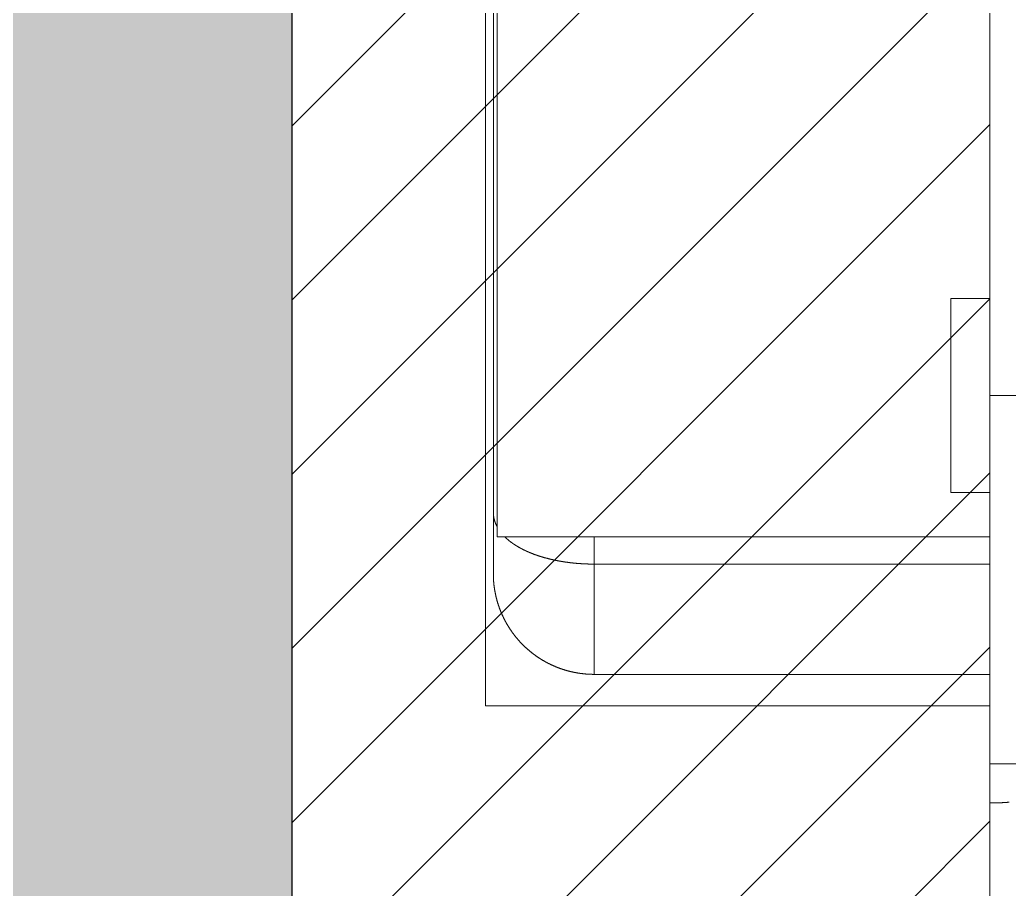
# Model space of a CAD drawing. Header units: millimetres. Extents: x -853320 to 19484, y -510814 to 9708.
# Drawn here: x 12081.86 to 12107.37, y 7799.09 to 7821.5 of the extents above; entities that cross this region are included whole.
import ezdxf

# ---------------------------------------------------------------- set-up
doc = ezdxf.new("R2010")
doc.units = ezdxf.units.MM
doc.linetypes.add('BEARBEITUNGEN', pattern=[0])
doc.linetypes.add('NASCOSTA', pattern=[9.525, 6.35, -3.175])
for name, color, linetype, lineweight in [('F_ARREDI', 7, 'Continuous', 5), ('F_FERRAMENTA', 253, 'Continuous', 5), ('F_Guide', 1, 'Continuous', 9), ('F_MULTI laminato OPACO', 1, 'Continuous', 5), ('F_Proiezioni', 253, 'NASCOSTA', 9)]:
    doc.layers.add(name, color=color, linetype=linetype, lineweight=lineweight)
doc.layers.add('IA_ARREDI', color=73, linetype='Continuous')

# ---------------------------------------------------------------- blocks, each defined once
blk = doc.blocks.new('CERNIERA_batttuta_pianta')
at = {"layer": 'F_FERRAMENTA'}
for p, q in [((813224.311, 528412.963), (813224.311, 528415.163)), ((813225.296, 528413.459), (813225.295, 528413.467)), ((813225.297, 528413.451), (813225.296, 528413.459)), ((813225.298, 528413.442), (813225.297, 528413.451)), ((813225.299, 528413.434), (813225.298, 528413.442)), ((813225.299, 528413.426), (813225.299, 528413.434)), ((813225.3, 528413.418), (813225.299, 528413.426)), ((813225.301, 528413.41), (813225.3, 528413.418)), ((813225.301, 528413.402), (813225.301, 528413.41)), ((813225.302, 528413.394), (813225.301, 528413.402)), ((813225.303, 528413.386), (813225.302, 528413.394)), ((813225.303, 528413.378), (813225.303, 528413.386)), ((813225.304, 528413.37), (813225.303, 528413.378)), ((813225.304, 528413.362), (813225.304, 528413.37)), ((813225.305, 528413.354), (813225.304, 528413.362)), ((813225.305, 528413.346), (813225.305, 528413.354)), ((813225.306, 528413.338), (813225.305, 528413.346)), ((813225.306, 528413.33), (813225.306, 528413.338)), ((813225.307, 528413.322), (813225.306, 528413.33)), ((813225.307, 528413.314), (813225.307, 528413.322)), ((813225.308, 528413.306), (813225.307, 528413.314)), ((813225.308, 528413.298), (813225.308, 528413.306)), ((813225.308, 528413.29), (813225.308, 528413.298)), ((813225.309, 528413.282), (813225.308, 528413.29)), ((813225.309, 528413.274), (813225.309, 528413.282)), ((813225.309, 528413.266), (813225.309, 528413.274)), ((813225.309, 528413.258), (813225.309, 528413.266)), ((813225.31, 528413.25), (813225.309, 528413.258)), ((813225.31, 528413.242), (813225.31, 528413.25)), ((813225.31, 528413.234), (813225.31, 528413.242)), ((813225.31, 528413.226), (813225.31, 528413.234)), ((813225.31, 528413.218), (813225.31, 528413.226)), ((813225.311, 528413.21), (813225.31, 528413.218)), ((813225.311, 528413.202), (813225.311, 528413.21)), ((813225.311, 528413.194), (813225.311, 528413.202)), ((813225.311, 528413.186), (813225.311, 528413.194)), ((813225.311, 528413.179), (813225.311, 528413.186)), ((813188.411, 528412.963), (813225.311, 528412.963)), ((813210.923, 528412.963), (813210.923, 528412.963)), ((813217.698, 528412.963), (813217.698, 528412.963)), ((813218.459, 528400.263), (813218.459, 528412.963)), ((813219.159, 528402.763), (813219.159, 528412.963)), ((813222.001, 528402.763), (813222.001, 528412.963)), ((813225.311, 528413.171), (813225.311, 528413.179)), ((813225.311, 528413.163), (813225.311, 528413.171)), ((813225.311, 528412.963), (813225.311, 528413.163)), ((813218.459, 528402.763), (813219.159, 528402.763)), ((813219.158, 528402.712), (813219.159, 528402.72)), ((813219.159, 528402.763), (813222.001, 528402.763)), ((813219.159, 528402.754), (813219.159, 528402.763)), ((813219.159, 528402.746), (813219.159, 528402.754)), ((813219.159, 528402.737), (813219.159, 528402.746)), ((813219.159, 528402.729), (813219.159, 528402.737)), ((813219.159, 528402.72), (813219.159, 528402.729)), ((813222.001, 528402.755), (813222.001, 528402.763)), ((813222.001, 528402.747), (813222.001, 528402.755)), ((813222.001, 528402.739), (813222.001, 528402.747)), ((813222.001, 528402.731), (813222.001, 528402.739)), ((813222.001, 528402.723), (813222.001, 528402.731)), ((813222.001, 528402.715), (813222.001, 528402.723)), ((813219.15, 528402.468), (813219.151, 528402.476)), ((813219.15, 528402.46), (813219.15, 528402.468)), ((813219.151, 528402.485), (813219.152, 528402.493)), ((813219.151, 528402.476), (813219.151, 528402.485)), ((813219.152, 528402.501), (813219.153, 528402.51)), ((813219.152, 528402.493), (813219.152, 528402.501)), ((813219.153, 528402.526), (813219.154, 528402.535)), ((813219.153, 528402.518), (813219.153, 528402.526)), ((813219.153, 528402.51), (813219.153, 528402.518)), ((813219.154, 528402.552), (813219.155, 528402.56)), ((813219.154, 528402.543), (813219.154, 528402.552)), ((813219.154, 528402.535), (813219.154, 528402.543)), ((813219.155, 528402.577), (813219.156, 528402.585)), ((813219.155, 528402.568), (813219.155, 528402.577)), ((813219.155, 528402.56), (813219.155, 528402.568)), ((813219.156, 528402.602), (813219.157, 528402.61)), ((813219.156, 528402.594), (813219.156, 528402.602)), ((813219.156, 528402.585), (813219.156, 528402.594)), ((813219.157, 528402.644), (813219.158, 528402.653)), ((813219.157, 528402.636), (813219.157, 528402.644)), ((813219.157, 528402.627), (813219.157, 528402.636)), ((813219.157, 528402.619), (813219.157, 528402.627)), ((813219.157, 528402.61), (813219.157, 528402.619)), ((813219.158, 528402.703), (813219.158, 528402.712)), ((813219.158, 528402.695), (813219.158, 528402.703)), ((813219.158, 528402.686), (813219.158, 528402.695)), ((813219.158, 528402.678), (813219.158, 528402.686)), ((813219.158, 528402.669), (813219.158, 528402.678)), ((813219.158, 528402.661), (813219.158, 528402.669)), ((813219.158, 528402.653), (813219.158, 528402.661)), ((813221.983, 528402.46), (813221.984, 528402.468)), ((813221.984, 528402.468), (813221.985, 528402.476)), ((813221.985, 528402.476), (813221.986, 528402.484)), ((813221.986, 528402.484), (813221.987, 528402.492)), ((813221.987, 528402.492), (813221.988, 528402.5)), ((813221.988, 528402.508), (813221.989, 528402.515)), ((813221.988, 528402.5), (813221.988, 528402.508)), ((813221.989, 528402.515), (813221.99, 528402.523)), ((813221.99, 528402.523), (813221.991, 528402.531)), ((813221.991, 528402.539), (813221.992, 528402.547)), ((813221.991, 528402.531), (813221.991, 528402.539)), ((813221.992, 528402.547), (813221.993, 528402.555)), ((813221.993, 528402.563), (813221.994, 528402.571)), ((813221.993, 528402.555), (813221.993, 528402.563)), ((813221.994, 528402.579), (813221.995, 528402.587)), ((813221.994, 528402.571), (813221.994, 528402.579)), ((813221.995, 528402.587), (813221.996, 528402.595)), ((813221.996, 528402.603), (813221.997, 528402.611)), ((813221.996, 528402.595), (813221.996, 528402.603)), ((813221.997, 528402.627), (813221.998, 528402.635)), ((813221.997, 528402.619), (813221.997, 528402.627)), ((813221.997, 528402.611), (813221.997, 528402.619)), ((813221.998, 528402.643), (813221.999, 528402.651)), ((813221.998, 528402.635), (813221.998, 528402.643)), ((813221.999, 528402.675), (813222, 528402.683)), ((813221.999, 528402.667), (813221.999, 528402.675)), ((813221.999, 528402.659), (813221.999, 528402.667)), ((813221.999, 528402.651), (813221.999, 528402.659)), ((813222, 528402.707), (813222.001, 528402.715)), ((813222, 528402.699), (813222, 528402.707)), ((813222, 528402.691), (813222, 528402.699)), ((813222, 528402.683), (813222, 528402.691)), ((813219.129, 528402.203), (813219.13, 528402.211)), ((813219.13, 528402.211), (813219.131, 528402.22)), ((813219.131, 528402.228), (813219.132, 528402.236)), ((813219.131, 528402.22), (813219.131, 528402.228)), ((813219.132, 528402.236), (813219.133, 528402.244)), ((813219.133, 528402.244), (813219.134, 528402.252)), ((813219.134, 528402.252), (813219.135, 528402.261)), ((813219.135, 528402.269), (813219.136, 528402.277)), ((813219.135, 528402.261), (813219.135, 528402.269)), ((813219.136, 528402.277), (813219.137, 528402.285)), ((813219.137, 528402.285), (813219.138, 528402.294)), ((813219.138, 528402.302), (813219.139, 528402.31)), ((813219.138, 528402.294), (813219.138, 528402.302)), ((813219.139, 528402.31), (813219.14, 528402.318)), ((813219.14, 528402.318), (813219.141, 528402.327)), ((813219.141, 528402.335), (813219.142, 528402.343)), ((813219.141, 528402.327), (813219.141, 528402.335)), ((813219.142, 528402.343), (813219.143, 528402.351)), ((813219.143, 528402.36), (813219.144, 528402.368)), ((813219.143, 528402.351), (813219.143, 528402.36)), ((813219.144, 528402.368), (813219.145, 528402.376)), ((813219.145, 528402.385), (813219.146, 528402.393)), ((813219.145, 528402.376), (813219.145, 528402.385)), ((813219.146, 528402.401), (813219.147, 528402.409)), ((813219.146, 528402.393), (813219.146, 528402.401)), ((813219.147, 528402.418), (813219.148, 528402.426)), ((813219.147, 528402.409), (813219.147, 528402.418)), ((813219.148, 528402.434), (813219.149, 528402.443)), ((813219.148, 528402.426), (813219.148, 528402.434)), ((813219.149, 528402.443), (813219.15, 528402.451)), ((813219.15, 528402.451), (813219.15, 528402.46)), ((813221.94, 528402.201), (813221.941, 528402.209)), ((813221.941, 528402.209), (813221.943, 528402.217)), ((813221.943, 528402.217), (813221.945, 528402.224)), ((813221.945, 528402.224), (813221.946, 528402.232)), ((813221.946, 528402.232), (813221.948, 528402.24)), ((813221.948, 528402.24), (813221.949, 528402.248)), ((813221.949, 528402.248), (813221.951, 528402.256)), ((813221.951, 528402.256), (813221.953, 528402.263)), ((813221.953, 528402.263), (813221.954, 528402.271)), ((813221.954, 528402.271), (813221.956, 528402.279)), ((813221.956, 528402.279), (813221.957, 528402.287)), ((813221.957, 528402.287), (813221.959, 528402.295)), ((813221.959, 528402.295), (813221.96, 528402.303)), ((813221.96, 528402.303), (813221.961, 528402.31)), ((813221.961, 528402.31), (813221.963, 528402.318)), ((813221.963, 528402.318), (813221.964, 528402.326)), ((813221.964, 528402.326), (813221.965, 528402.334)), ((813221.965, 528402.334), (813221.967, 528402.342)), ((813221.967, 528402.342), (813221.968, 528402.35)), ((813221.968, 528402.35), (813221.969, 528402.357)), ((813221.969, 528402.357), (813221.97, 528402.365)), ((813221.97, 528402.365), (813221.972, 528402.373)), ((813221.972, 528402.373), (813221.973, 528402.381)), ((813221.973, 528402.381), (813221.974, 528402.389)), ((813221.974, 528402.389), (813221.975, 528402.397)), ((813221.975, 528402.397), (813221.976, 528402.405)), ((813221.976, 528402.405), (813221.977, 528402.413)), ((813221.977, 528402.413), (813221.978, 528402.42)), ((813221.978, 528402.42), (813221.979, 528402.428)), ((813221.979, 528402.428), (813221.98, 528402.436)), ((813221.98, 528402.436), (813221.981, 528402.444)), ((813221.981, 528402.444), (813221.982, 528402.452)), ((813221.982, 528402.452), (813221.983, 528402.46)), ((813219.095, 528401.953), (813219.096, 528401.961)), ((813219.096, 528401.961), (813219.098, 528401.969)), ((813219.098, 528401.969), (813219.099, 528401.977)), ((813219.099, 528401.977), (813219.1, 528401.985)), ((813219.1, 528401.985), (813219.101, 528401.993)), ((813219.101, 528401.993), (813219.103, 528402.001)), ((813219.103, 528402.001), (813219.104, 528402.009)), ((813219.104, 528402.009), (813219.105, 528402.017)), ((813219.105, 528402.017), (813219.106, 528402.025)), ((813219.106, 528402.025), (813219.107, 528402.033)), ((813219.107, 528402.033), (813219.108, 528402.041)), ((813219.108, 528402.041), (813219.11, 528402.049)), ((813219.11, 528402.049), (813219.111, 528402.057)), ((813219.111, 528402.057), (813219.112, 528402.065)), ((813219.112, 528402.065), (813219.113, 528402.073)), ((813219.113, 528402.073), (813219.114, 528402.081)), ((813219.114, 528402.081), (813219.115, 528402.089)), ((813219.115, 528402.089), (813219.116, 528402.097)), ((813219.116, 528402.097), (813219.117, 528402.106)), ((813219.117, 528402.106), (813219.118, 528402.114)), ((813219.118, 528402.114), (813219.119, 528402.122)), ((813219.119, 528402.122), (813219.12, 528402.13)), ((813219.12, 528402.13), (813219.121, 528402.138)), ((813219.121, 528402.138), (813219.122, 528402.146)), ((813219.122, 528402.146), (813219.123, 528402.154)), ((813219.123, 528402.154), (813219.124, 528402.162)), ((813219.124, 528402.162), (813219.125, 528402.171)), ((813219.125, 528402.171), (813219.126, 528402.179)), ((813219.126, 528402.179), (813219.127, 528402.187)), ((813219.127, 528402.187), (813219.128, 528402.195)), ((813219.128, 528402.195), (813219.129, 528402.203)), ((813221.87, 528401.948), (813221.873, 528401.955)), ((813221.873, 528401.955), (813221.875, 528401.963)), ((813221.875, 528401.963), (813221.877, 528401.971)), ((813221.877, 528401.971), (813221.88, 528401.978)), ((813221.88, 528401.978), (813221.882, 528401.986)), ((813221.882, 528401.986), (813221.885, 528401.993)), ((813221.885, 528401.993), (813221.887, 528402.001)), ((813221.887, 528402.001), (813221.889, 528402.009)), ((813221.889, 528402.009), (813221.892, 528402.016)), ((813221.892, 528402.016), (813221.894, 528402.024)), ((813221.894, 528402.024), (813221.896, 528402.032)), ((813221.896, 528402.032), (813221.898, 528402.039)), ((813221.898, 528402.039), (813221.9, 528402.047)), ((813221.9, 528402.047), (813221.903, 528402.054)), ((813221.903, 528402.054), (813221.905, 528402.062)), ((813221.905, 528402.062), (813221.907, 528402.07)), ((813221.907, 528402.07), (813221.909, 528402.077)), ((813221.909, 528402.077), (813221.911, 528402.085)), ((813221.911, 528402.085), (813221.913, 528402.093)), ((813221.913, 528402.093), (813221.915, 528402.101)), ((813221.915, 528402.101), (813221.917, 528402.108)), ((813221.917, 528402.108), (813221.919, 528402.116)), ((813221.919, 528402.116), (813221.921, 528402.124)), ((813221.921, 528402.124), (813221.923, 528402.131)), ((813221.923, 528402.131), (813221.925, 528402.139)), ((813221.925, 528402.139), (813221.927, 528402.147)), ((813221.927, 528402.147), (813221.929, 528402.155)), ((813221.929, 528402.155), (813221.931, 528402.162)), ((813221.931, 528402.162), (813221.933, 528402.17)), ((813221.933, 528402.17), (813221.934, 528402.178)), ((813221.934, 528402.178), (813221.936, 528402.186)), ((813221.936, 528402.186), (813221.938, 528402.193)), ((813221.938, 528402.193), (813221.94, 528402.201)), ((813219.046, 528401.697), (813219.048, 528401.705)), ((813219.048, 528401.705), (813219.049, 528401.712)), ((813219.049, 528401.712), (813219.051, 528401.72)), ((813219.051, 528401.72), (813219.053, 528401.727)), ((813219.053, 528401.727), (813219.054, 528401.735)), ((813219.054, 528401.735), (813219.056, 528401.743)), ((813219.056, 528401.743), (813219.058, 528401.75)), ((813219.058, 528401.75), (813219.059, 528401.758)), ((813219.059, 528401.758), (813219.061, 528401.765)), ((813219.061, 528401.765), (813219.062, 528401.773)), ((813219.062, 528401.773), (813219.064, 528401.781)), ((813219.064, 528401.781), (813219.065, 528401.789)), ((813219.065, 528401.789), (813219.067, 528401.796)), ((813219.067, 528401.796), (813219.068, 528401.804)), ((813219.068, 528401.804), (813219.07, 528401.812)), ((813219.07, 528401.812), (813219.071, 528401.819)), ((813219.071, 528401.819), (813219.073, 528401.827)), ((813219.073, 528401.827), (813219.074, 528401.835)), ((813219.074, 528401.835), (813219.076, 528401.843)), ((813219.076, 528401.843), (813219.077, 528401.851)), ((813219.077, 528401.851), (813219.079, 528401.858)), ((813219.079, 528401.858), (813219.08, 528401.866)), ((813219.08, 528401.866), (813219.082, 528401.874)), ((813219.082, 528401.874), (813219.083, 528401.882)), ((813219.083, 528401.882), (813219.084, 528401.89)), ((813219.084, 528401.89), (813219.086, 528401.898)), ((813219.086, 528401.898), (813219.087, 528401.906)), ((813219.087, 528401.906), (813219.089, 528401.914)), ((813219.089, 528401.914), (813219.09, 528401.921)), ((813219.09, 528401.921), (813219.091, 528401.929)), ((813219.091, 528401.929), (813219.093, 528401.937)), ((813219.093, 528401.937), (813219.094, 528401.945)), ((813219.094, 528401.945), (813219.095, 528401.953)), ((813221.772, 528401.695), (813221.775, 528401.702)), ((813221.775, 528401.702), (813221.778, 528401.71)), ((813221.778, 528401.71), (813221.781, 528401.717)), ((813221.781, 528401.717), (813221.785, 528401.724)), ((813221.785, 528401.724), (813221.788, 528401.732)), ((813221.788, 528401.732), (813221.791, 528401.739)), ((813221.791, 528401.739), (813221.794, 528401.746)), ((813221.794, 528401.746), (813221.797, 528401.754)), ((813221.797, 528401.754), (813221.8, 528401.761)), ((813221.8, 528401.761), (813221.803, 528401.768)), ((813221.803, 528401.768), (813221.806, 528401.776)), ((813221.806, 528401.776), (813221.809, 528401.783)), ((813221.809, 528401.783), (813221.812, 528401.791)), ((813221.812, 528401.791), (813221.815, 528401.798)), ((813221.815, 528401.798), (813221.818, 528401.805)), ((813221.818, 528401.805), (813221.821, 528401.813)), ((813221.821, 528401.813), (813221.824, 528401.82)), ((813221.824, 528401.82), (813221.827, 528401.828)), ((813221.827, 528401.828), (813221.83, 528401.835)), ((813221.83, 528401.835), (813221.833, 528401.843)), ((813221.833, 528401.843), (813221.836, 528401.85)), ((813221.836, 528401.85), (813221.838, 528401.858)), ((813221.838, 528401.858), (813221.841, 528401.865)), ((813221.841, 528401.865), (813221.844, 528401.873)), ((813221.844, 528401.873), (813221.847, 528401.88)), ((813221.847, 528401.88), (813221.849, 528401.888)), ((813221.849, 528401.888), (813221.852, 528401.895)), ((813221.852, 528401.895), (813221.855, 528401.903)), ((813221.855, 528401.903), (813221.857, 528401.91)), ((813221.857, 528401.91), (813221.86, 528401.918)), ((813221.86, 528401.918), (813221.862, 528401.925)), ((813221.862, 528401.925), (813221.865, 528401.933)), ((813221.865, 528401.933), (813221.868, 528401.94)), ((813221.868, 528401.94), (813221.87, 528401.948)), ((813218.98, 528401.441), (813218.983, 528401.448)), ((813218.983, 528401.448), (813218.985, 528401.456)), ((813218.985, 528401.456), (813218.987, 528401.463)), ((813218.987, 528401.463), (813218.989, 528401.47)), ((813218.989, 528401.47), (813218.991, 528401.477)), ((813218.991, 528401.477), (813218.993, 528401.484)), ((813218.993, 528401.484), (813218.995, 528401.491)), ((813218.995, 528401.491), (813218.997, 528401.498)), ((813218.997, 528401.498), (813218.999, 528401.505)), ((813218.999, 528401.505), (813219.001, 528401.513)), ((813219.001, 528401.513), (813219.003, 528401.52)), ((813219.003, 528401.52), (813219.004, 528401.527)), ((813219.004, 528401.527), (813219.006, 528401.534)), ((813219.006, 528401.534), (813219.008, 528401.542)), ((813219.008, 528401.542), (813219.01, 528401.549)), ((813219.01, 528401.549), (813219.012, 528401.556)), ((813219.012, 528401.556), (813219.014, 528401.563)), ((813219.014, 528401.563), (813219.016, 528401.571)), ((813219.016, 528401.571), (813219.018, 528401.578)), ((813219.018, 528401.578), (813219.02, 528401.585)), ((813219.02, 528401.585), (813219.021, 528401.593)), ((813219.021, 528401.593), (813219.023, 528401.6)), ((813219.023, 528401.6), (813219.025, 528401.607)), ((813219.025, 528401.607), (813219.027, 528401.615)), ((813219.027, 528401.615), (813219.029, 528401.622)), ((813219.029, 528401.622), (813219.031, 528401.63)), ((813219.031, 528401.63), (813219.032, 528401.637)), ((813219.032, 528401.637), (813219.034, 528401.644)), ((813219.034, 528401.644), (813219.036, 528401.652)), ((813219.036, 528401.652), (813219.038, 528401.659)), ((813219.038, 528401.659), (813219.039, 528401.667)), ((813219.039, 528401.667), (813219.041, 528401.674)), ((813219.041, 528401.674), (813219.043, 528401.682)), ((813219.043, 528401.682), (813219.044, 528401.689)), ((813219.044, 528401.689), (813219.046, 528401.697)), ((813221.64, 528401.441), (813221.644, 528401.448)), ((813221.644, 528401.448), (813221.648, 528401.455)), ((813221.648, 528401.455), (813221.652, 528401.462)), ((813221.652, 528401.462), (813221.656, 528401.469)), ((813221.656, 528401.469), (813221.66, 528401.475)), ((813221.66, 528401.475), (813221.664, 528401.482)), ((813221.664, 528401.482), (813221.668, 528401.489)), ((813221.668, 528401.489), (813221.672, 528401.496)), ((813221.672, 528401.496), (813221.676, 528401.503)), ((813221.676, 528401.503), (813221.679, 528401.51)), ((813221.679, 528401.51), (813221.683, 528401.517)), ((813221.683, 528401.517), (813221.687, 528401.524)), ((813221.687, 528401.524), (813221.691, 528401.531)), ((813221.691, 528401.531), (813221.695, 528401.538)), ((813221.695, 528401.538), (813221.698, 528401.545)), ((813221.698, 528401.545), (813221.702, 528401.552)), ((813221.702, 528401.552), (813221.706, 528401.559)), ((813221.706, 528401.559), (813221.709, 528401.566)), ((813221.709, 528401.566), (813221.713, 528401.573)), ((813221.713, 528401.573), (813221.717, 528401.58)), ((813221.717, 528401.58), (813221.72, 528401.587)), ((813221.72, 528401.587), (813221.724, 528401.595)), ((813221.724, 528401.595), (813221.727, 528401.602)), ((813221.727, 528401.602), (813221.731, 528401.609)), ((813221.731, 528401.609), (813221.734, 528401.616)), ((813221.734, 528401.616), (813221.738, 528401.623)), ((813221.738, 528401.623), (813221.741, 528401.63)), ((813221.741, 528401.63), (813221.745, 528401.637)), ((813221.745, 528401.637), (813221.748, 528401.645)), ((813221.748, 528401.645), (813221.752, 528401.652)), ((813221.752, 528401.652), (813221.755, 528401.659)), ((813221.755, 528401.659), (813221.759, 528401.666)), ((813221.759, 528401.666), (813221.762, 528401.673)), ((813221.762, 528401.673), (813221.765, 528401.681)), ((813221.765, 528401.681), (813221.768, 528401.688)), ((813221.768, 528401.688), (813221.772, 528401.695)), ((813218.894, 528401.185), (813218.897, 528401.192)), ((813218.897, 528401.192), (813218.899, 528401.198)), ((813218.899, 528401.198), (813218.902, 528401.205)), ((813218.902, 528401.205), (813218.904, 528401.211)), ((813218.904, 528401.211), (813218.907, 528401.218)), ((813218.907, 528401.218), (813218.909, 528401.224)), ((813218.909, 528401.224), (813218.911, 528401.231)), ((813218.911, 528401.231), (813218.914, 528401.237)), ((813218.914, 528401.237), (813218.916, 528401.244)), ((813218.916, 528401.244), (813218.918, 528401.25)), ((813218.918, 528401.25), (813218.921, 528401.257)), ((813218.921, 528401.257), (813218.923, 528401.264)), ((813218.923, 528401.264), (813218.925, 528401.27)), ((813218.925, 528401.27), (813218.928, 528401.277)), ((813218.928, 528401.277), (813218.93, 528401.284)), ((813218.93, 528401.284), (813218.932, 528401.29)), ((813218.932, 528401.29), (813218.935, 528401.297)), ((813218.935, 528401.297), (813218.937, 528401.304)), ((813218.937, 528401.304), (813218.939, 528401.31)), ((813218.939, 528401.31), (813218.942, 528401.317)), ((813218.942, 528401.317), (813218.944, 528401.324)), ((813218.944, 528401.324), (813218.946, 528401.331)), ((813218.946, 528401.331), (813218.948, 528401.338)), ((813218.948, 528401.338), (813218.95, 528401.344)), ((813218.95, 528401.344), (813218.953, 528401.351)), ((813218.953, 528401.351), (813218.955, 528401.358)), ((813218.955, 528401.358), (813218.957, 528401.365)), ((813218.957, 528401.365), (813218.959, 528401.372)), ((813218.959, 528401.372), (813218.961, 528401.379)), ((813218.961, 528401.379), (813218.964, 528401.386)), ((813218.964, 528401.386), (813218.966, 528401.393)), ((813218.966, 528401.393), (813218.968, 528401.399)), ((813218.968, 528401.399), (813218.97, 528401.406)), ((813218.97, 528401.406), (813218.972, 528401.413)), ((813218.972, 528401.413), (813218.974, 528401.42)), ((813218.974, 528401.42), (813218.976, 528401.427)), ((813218.976, 528401.427), (813218.978, 528401.434)), ((813218.978, 528401.434), (813218.98, 528401.441)), ((813221.467, 528401.185), (813221.472, 528401.191)), ((813221.472, 528401.191), (813221.477, 528401.197)), ((813221.477, 528401.197), (813221.482, 528401.204)), ((813221.482, 528401.204), (813221.486, 528401.21)), ((813221.486, 528401.21), (813221.491, 528401.216)), ((813221.491, 528401.216), (813221.496, 528401.223)), ((813221.496, 528401.223), (813221.501, 528401.229)), ((813221.501, 528401.229), (813221.505, 528401.235)), ((813221.505, 528401.235), (813221.51, 528401.242)), ((813221.51, 528401.242), (813221.515, 528401.248)), ((813221.515, 528401.248), (813221.519, 528401.255)), ((813221.519, 528401.255), (813221.524, 528401.261)), ((813221.524, 528401.261), (813221.528, 528401.268)), ((813221.528, 528401.268), (813221.533, 528401.274)), ((813221.533, 528401.274), (813221.537, 528401.281)), ((813221.537, 528401.281), (813221.542, 528401.287)), ((813221.542, 528401.287), (813221.546, 528401.294)), ((813221.546, 528401.294), (813221.551, 528401.3)), ((813221.551, 528401.3), (813221.555, 528401.307)), ((813221.555, 528401.307), (813221.56, 528401.314)), ((813221.56, 528401.314), (813221.564, 528401.32)), ((813221.564, 528401.32), (813221.569, 528401.327)), ((813221.569, 528401.327), (813221.573, 528401.333)), ((813221.573, 528401.333), (813221.577, 528401.34)), ((813221.577, 528401.34), (813221.582, 528401.347)), ((813221.582, 528401.347), (813221.586, 528401.353)), ((813221.586, 528401.353), (813221.59, 528401.36)), ((813221.59, 528401.36), (813221.594, 528401.367)), ((813221.594, 528401.367), (813221.599, 528401.373)), ((813221.599, 528401.373), (813221.603, 528401.38)), ((813221.603, 528401.38), (813221.607, 528401.387)), ((813221.607, 528401.387), (813221.611, 528401.394)), ((813221.611, 528401.394), (813221.616, 528401.4)), ((813221.616, 528401.4), (813221.62, 528401.407)), ((813221.62, 528401.407), (813221.624, 528401.414)), ((813221.624, 528401.414), (813221.628, 528401.421)), ((813221.628, 528401.421), (813221.632, 528401.427)), ((813221.632, 528401.427), (813221.636, 528401.434)), ((813221.636, 528401.434), (813221.64, 528401.441)), ((813218.783, 528400.93), (813218.786, 528400.936)), ((813218.786, 528400.936), (813218.788, 528400.942)), ((813218.788, 528400.942), (813218.791, 528400.948)), ((813218.791, 528400.948), (813218.794, 528400.953)), ((813218.794, 528400.953), (813218.797, 528400.959)), ((813218.797, 528400.959), (813218.8, 528400.965)), ((813218.8, 528400.965), (813218.802, 528400.971)), ((813218.802, 528400.971), (813218.805, 528400.976)), ((813218.805, 528400.976), (813218.808, 528400.982)), ((813218.808, 528400.982), (813218.811, 528400.988)), ((813218.811, 528400.988), (813218.813, 528400.994)), ((813218.813, 528400.994), (813218.816, 528401)), ((813218.816, 528401), (813218.819, 528401.006)), ((813218.819, 528401.006), (813218.822, 528401.012)), ((813218.822, 528401.012), (813218.824, 528401.018)), ((813218.824, 528401.018), (813218.827, 528401.024)), ((813218.827, 528401.024), (813218.83, 528401.03)), ((813218.83, 528401.03), (813218.833, 528401.036)), ((813218.833, 528401.036), (813218.835, 528401.042)), ((813218.835, 528401.042), (813218.838, 528401.048)), ((813218.838, 528401.048), (813218.841, 528401.054)), ((813218.841, 528401.054), (813218.843, 528401.06)), ((813218.843, 528401.06), (813218.846, 528401.066)), ((813218.846, 528401.066), (813218.848, 528401.072)), ((813218.848, 528401.072), (813218.851, 528401.078)), ((813218.851, 528401.078), (813218.854, 528401.084)), ((813218.854, 528401.084), (813218.856, 528401.09)), ((813218.856, 528401.09), (813218.859, 528401.097)), ((813218.859, 528401.097), (813218.862, 528401.103)), ((813218.862, 528401.103), (813218.864, 528401.109)), ((813218.864, 528401.109), (813218.867, 528401.115)), ((813218.867, 528401.115), (813218.869, 528401.122)), ((813218.869, 528401.122), (813218.872, 528401.128)), ((813218.872, 528401.128), (813218.874, 528401.134)), ((813218.874, 528401.134), (813218.877, 528401.14)), ((813218.877, 528401.14), (813218.879, 528401.147)), ((813218.879, 528401.147), (813218.882, 528401.153)), ((813218.882, 528401.153), (813218.884, 528401.159)), ((813218.884, 528401.159), (813218.887, 528401.166)), ((813218.887, 528401.166), (813218.889, 528401.172)), ((813218.889, 528401.172), (813218.892, 528401.179)), ((813218.892, 528401.179), (813218.894, 528401.185)), ((813221.243, 528400.928), (813221.248, 528400.933)), ((813221.248, 528400.933), (813221.254, 528400.939)), ((813221.254, 528400.939), (813221.26, 528400.945)), ((813221.26, 528400.945), (813221.265, 528400.95)), ((813221.265, 528400.95), (813221.271, 528400.956)), ((813221.271, 528400.956), (813221.276, 528400.962)), ((813221.276, 528400.962), (813221.282, 528400.967)), ((813221.282, 528400.967), (813221.287, 528400.973)), ((813221.287, 528400.973), (813221.293, 528400.979)), ((813221.293, 528400.979), (813221.298, 528400.985)), ((813221.298, 528400.985), (813221.304, 528400.991)), ((813221.304, 528400.991), (813221.309, 528400.996)), ((813221.309, 528400.996), (813221.314, 528401.002)), ((813221.314, 528401.002), (813221.32, 528401.008)), ((813221.32, 528401.008), (813221.325, 528401.014)), ((813221.325, 528401.014), (813221.33, 528401.02)), ((813221.33, 528401.02), (813221.336, 528401.026)), ((813221.336, 528401.026), (813221.341, 528401.032)), ((813221.341, 528401.032), (813221.346, 528401.038)), ((813221.346, 528401.038), (813221.352, 528401.044)), ((813221.352, 528401.044), (813221.357, 528401.049)), ((813221.357, 528401.049), (813221.362, 528401.055)), ((813221.362, 528401.055), (813221.367, 528401.061)), ((813221.367, 528401.061), (813221.372, 528401.067)), ((813221.372, 528401.067), (813221.378, 528401.074)), ((813221.378, 528401.074), (813221.383, 528401.08)), ((813221.383, 528401.08), (813221.388, 528401.086)), ((813221.388, 528401.086), (813221.393, 528401.092)), ((813221.393, 528401.092), (813221.398, 528401.098)), ((813221.398, 528401.098), (813221.403, 528401.104)), ((813221.403, 528401.104), (813221.408, 528401.11)), ((813221.408, 528401.11), (813221.413, 528401.116)), ((813221.413, 528401.116), (813221.418, 528401.122)), ((813221.418, 528401.122), (813221.423, 528401.128)), ((813221.423, 528401.128), (813221.428, 528401.135)), ((813221.428, 528401.135), (813221.433, 528401.141)), ((813221.433, 528401.141), (813221.438, 528401.147)), ((813221.438, 528401.147), (813221.443, 528401.153)), ((813221.443, 528401.153), (813221.448, 528401.159)), ((813221.448, 528401.159), (813221.453, 528401.166)), ((813221.453, 528401.166), (813221.458, 528401.172)), ((813221.458, 528401.172), (813221.463, 528401.178)), ((813221.463, 528401.178), (813221.467, 528401.185)), ((813218.634, 528400.677), (813218.638, 528400.682)), ((813218.638, 528400.682), (813218.641, 528400.686)), ((813218.641, 528400.686), (813218.644, 528400.691)), ((813218.644, 528400.691), (813218.647, 528400.696)), ((813218.647, 528400.696), (813218.65, 528400.701)), ((813218.65, 528400.701), (813218.654, 528400.705)), ((813218.654, 528400.705), (813218.657, 528400.71)), ((813218.657, 528400.71), (813218.66, 528400.715)), ((813218.66, 528400.715), (813218.663, 528400.72)), ((813218.663, 528400.72), (813218.666, 528400.725)), ((813218.666, 528400.725), (813218.669, 528400.73)), ((813218.669, 528400.73), (813218.672, 528400.735)), ((813218.672, 528400.735), (813218.676, 528400.74)), ((813218.676, 528400.74), (813218.679, 528400.744)), ((813218.679, 528400.744), (813218.682, 528400.749)), ((813218.682, 528400.749), (813218.685, 528400.754)), ((813218.685, 528400.754), (813218.688, 528400.759)), ((813218.688, 528400.759), (813218.691, 528400.765)), ((813218.691, 528400.765), (813218.694, 528400.77)), ((813218.694, 528400.77), (813218.697, 528400.775)), ((813218.697, 528400.775), (813218.7, 528400.78)), ((813218.7, 528400.78), (813218.703, 528400.785)), ((813218.703, 528400.785), (813218.706, 528400.79)), ((813218.706, 528400.79), (813218.709, 528400.795)), ((813218.709, 528400.795), (813218.712, 528400.8)), ((813218.712, 528400.8), (813218.715, 528400.806)), ((813218.715, 528400.806), (813218.718, 528400.811)), ((813218.718, 528400.811), (813218.721, 528400.816)), ((813218.721, 528400.816), (813218.724, 528400.821)), ((813218.724, 528400.821), (813218.727, 528400.826)), ((813218.727, 528400.826), (813218.73, 528400.832)), ((813218.73, 528400.832), (813218.733, 528400.837)), ((813218.733, 528400.837), (813218.736, 528400.842)), ((813218.736, 528400.842), (813218.739, 528400.848)), ((813218.739, 528400.848), (813218.742, 528400.853)), ((813218.742, 528400.853), (813218.745, 528400.859)), ((813218.745, 528400.859), (813218.748, 528400.864)), ((813218.748, 528400.864), (813218.751, 528400.869)), ((813218.751, 528400.869), (813218.754, 528400.875)), ((813218.754, 528400.875), (813218.757, 528400.88)), ((813218.757, 528400.88), (813218.76, 528400.886)), ((813218.76, 528400.886), (813218.763, 528400.891)), ((813218.763, 528400.891), (813218.766, 528400.897)), ((813218.766, 528400.897), (813218.768, 528400.902)), ((813218.768, 528400.902), (813218.771, 528400.908)), ((813218.771, 528400.908), (813218.774, 528400.914)), ((813218.774, 528400.914), (813218.777, 528400.919)), ((813218.777, 528400.919), (813218.78, 528400.925)), ((813218.78, 528400.925), (813218.783, 528400.93)), ((813220.949, 528400.674), (813220.956, 528400.679)), ((813220.956, 528400.679), (813220.962, 528400.683)), ((813220.962, 528400.683), (813220.968, 528400.688)), ((813220.968, 528400.688), (813220.975, 528400.693)), ((813220.975, 528400.693), (813220.981, 528400.698)), ((813220.981, 528400.698), (813220.987, 528400.703)), ((813220.987, 528400.703), (813220.994, 528400.707)), ((813220.994, 528400.707), (813221, 528400.712)), ((813221, 528400.712), (813221.006, 528400.717)), ((813221.006, 528400.717), (813221.012, 528400.722)), ((813221.012, 528400.722), (813221.018, 528400.727)), ((813221.018, 528400.727), (813221.025, 528400.732)), ((813221.025, 528400.732), (813221.031, 528400.737)), ((813221.031, 528400.737), (813221.037, 528400.742)), ((813221.037, 528400.742), (813221.043, 528400.747)), ((813221.043, 528400.747), (813221.049, 528400.752)), ((813221.049, 528400.752), (813221.055, 528400.757)), ((813221.055, 528400.757), (813221.061, 528400.762)), ((813221.061, 528400.762), (813221.068, 528400.767)), ((813221.068, 528400.767), (813221.074, 528400.772)), ((813221.074, 528400.772), (813221.08, 528400.777)), ((813221.08, 528400.777), (813221.086, 528400.782)), ((813221.086, 528400.782), (813221.092, 528400.787)), ((813221.092, 528400.787), (813221.098, 528400.793)), ((813221.098, 528400.793), (813221.104, 528400.798)), ((813221.104, 528400.798), (813221.11, 528400.803)), ((813221.11, 528400.803), (813221.116, 528400.808)), ((813221.116, 528400.808), (813221.122, 528400.813)), ((813221.122, 528400.813), (813221.128, 528400.819)), ((813221.128, 528400.819), (813221.133, 528400.824)), ((813221.133, 528400.824), (813221.139, 528400.829)), ((813221.139, 528400.829), (813221.145, 528400.834)), ((813221.145, 528400.834), (813221.151, 528400.84)), ((813221.151, 528400.84), (813221.157, 528400.845)), ((813221.157, 528400.845), (813221.163, 528400.85)), ((813221.163, 528400.85), (813221.169, 528400.856)), ((813221.169, 528400.856), (813221.174, 528400.861)), ((813221.174, 528400.861), (813221.18, 528400.867)), ((813221.18, 528400.867), (813221.186, 528400.872)), ((813221.186, 528400.872), (813221.192, 528400.878)), ((813221.192, 528400.878), (813221.197, 528400.883)), ((813221.197, 528400.883), (813221.203, 528400.889)), ((813221.203, 528400.889), (813221.209, 528400.894)), ((813221.209, 528400.894), (813221.215, 528400.9)), ((813221.215, 528400.9), (813221.22, 528400.905)), ((813221.22, 528400.905), (813221.226, 528400.911)), ((813221.226, 528400.911), (813221.232, 528400.916)), ((813221.232, 528400.916), (813221.237, 528400.922)), ((813221.237, 528400.922), (813221.243, 528400.928)), ((813218.459, 528400.462), (813218.462, 528400.465)), ((813218.462, 528400.465), (813218.466, 528400.469)), ((813218.466, 528400.469), (813218.469, 528400.472)), ((813218.469, 528400.472), (813218.473, 528400.476)), ((813218.473, 528400.476), (813218.476, 528400.48)), ((813218.476, 528400.48), (813218.48, 528400.484)), ((813218.48, 528400.484), (813218.483, 528400.487)), ((813218.483, 528400.487), (813218.487, 528400.491)), ((813218.487, 528400.491), (813218.49, 528400.495)), ((813218.49, 528400.495), (813218.494, 528400.499)), ((813218.494, 528400.499), (813218.497, 528400.502)), ((813218.497, 528400.502), (813218.501, 528400.506)), ((813218.501, 528400.506), (813218.504, 528400.51)), ((813218.504, 528400.51), (813218.508, 528400.514)), ((813218.508, 528400.514), (813218.511, 528400.518)), ((813218.511, 528400.518), (813218.515, 528400.522)), ((813218.515, 528400.522), (813218.518, 528400.526)), ((813218.518, 528400.526), (813218.521, 528400.53)), ((813218.521, 528400.53), (813218.525, 528400.534)), ((813218.525, 528400.534), (813218.528, 528400.538)), ((813218.528, 528400.538), (813218.532, 528400.542)), ((813218.532, 528400.542), (813218.535, 528400.546)), ((813218.535, 528400.546), (813218.539, 528400.55)), ((813218.539, 528400.55), (813218.542, 528400.554)), ((813218.542, 528400.554), (813218.545, 528400.558)), ((813218.545, 528400.558), (813218.549, 528400.562)), ((813218.549, 528400.562), (813218.552, 528400.566)), ((813218.552, 528400.566), (813218.555, 528400.571)), ((813218.555, 528400.571), (813218.559, 528400.575)), ((813218.559, 528400.575), (813218.562, 528400.579)), ((813218.562, 528400.579), (813218.566, 528400.583)), ((813218.566, 528400.583), (813218.569, 528400.588)), ((813218.569, 528400.588), (813218.572, 528400.592)), ((813218.572, 528400.592), (813218.576, 528400.596)), ((813218.576, 528400.596), (813218.579, 528400.6)), ((813218.579, 528400.6), (813218.582, 528400.605)), ((813218.582, 528400.605), (813218.586, 528400.609)), ((813218.586, 528400.609), (813218.589, 528400.614)), ((813218.589, 528400.614), (813218.592, 528400.618)), ((813218.592, 528400.618), (813218.595, 528400.622)), ((813218.595, 528400.622), (813218.599, 528400.627)), ((813218.599, 528400.627), (813218.602, 528400.631)), ((813218.602, 528400.631), (813218.605, 528400.636)), ((813218.605, 528400.636), (813218.609, 528400.64)), ((813218.609, 528400.64), (813218.612, 528400.645)), ((813218.612, 528400.645), (813218.615, 528400.649)), ((813218.615, 528400.649), (813218.618, 528400.654)), ((813218.618, 528400.654), (813218.622, 528400.658)), ((813218.622, 528400.658), (813218.625, 528400.663)), ((813218.625, 528400.663), (813218.628, 528400.668)), ((813218.628, 528400.668), (813218.631, 528400.672)), ((813218.631, 528400.672), (813218.634, 528400.677)), ((813220.531, 528400.421), (813220.538, 528400.424)), ((813220.538, 528400.424), (813220.545, 528400.428)), ((813220.545, 528400.428), (813220.552, 528400.431)), ((813220.552, 528400.431), (813220.559, 528400.435)), ((813220.559, 528400.435), (813220.566, 528400.438)), ((813220.566, 528400.438), (813220.574, 528400.442)), ((813220.574, 528400.442), (813220.581, 528400.446)), ((813220.581, 528400.446), (813220.588, 528400.449)), ((813220.588, 528400.449), (813220.595, 528400.453)), ((813220.595, 528400.453), (813220.602, 528400.456)), ((813220.602, 528400.456), (813220.609, 528400.46)), ((813220.609, 528400.46), (813220.616, 528400.464)), ((813220.616, 528400.464), (813220.623, 528400.467)), ((813220.623, 528400.467), (813220.63, 528400.471)), ((813220.63, 528400.471), (813220.637, 528400.475)), ((813220.637, 528400.475), (813220.643, 528400.479)), ((813220.643, 528400.479), (813220.65, 528400.482)), ((813220.65, 528400.482), (813220.657, 528400.486)), ((813220.657, 528400.486), (813220.664, 528400.49)), ((813220.664, 528400.49), (813220.671, 528400.494)), ((813220.671, 528400.494), (813220.678, 528400.498)), ((813220.678, 528400.498), (813220.685, 528400.502)), ((813220.685, 528400.502), (813220.692, 528400.506)), ((813220.692, 528400.506), (813220.699, 528400.51)), ((813220.699, 528400.51), (813220.705, 528400.513)), ((813220.705, 528400.513), (813220.712, 528400.517)), ((813220.712, 528400.517), (813220.719, 528400.521)), ((813220.719, 528400.521), (813220.726, 528400.525)), ((813220.726, 528400.525), (813220.733, 528400.529)), ((813220.733, 528400.529), (813220.739, 528400.534)), ((813220.739, 528400.534), (813220.746, 528400.538)), ((813220.746, 528400.538), (813220.753, 528400.542)), ((813220.753, 528400.542), (813220.76, 528400.546)), ((813220.76, 528400.546), (813220.766, 528400.55)), ((813220.766, 528400.55), (813220.773, 528400.554)), ((813220.773, 528400.554), (813220.78, 528400.558)), ((813220.78, 528400.558), (813220.787, 528400.563)), ((813220.787, 528400.563), (813220.793, 528400.567)), ((813220.793, 528400.567), (813220.8, 528400.571)), ((813220.8, 528400.571), (813220.807, 528400.575)), ((813220.807, 528400.575), (813220.813, 528400.579)), ((813220.813, 528400.579), (813220.82, 528400.584)), ((813220.82, 528400.584), (813220.826, 528400.588)), ((813220.826, 528400.588), (813220.833, 528400.592)), ((813220.833, 528400.592), (813220.84, 528400.597)), ((813220.84, 528400.597), (813220.846, 528400.601)), ((813220.846, 528400.601), (813220.853, 528400.606)), ((813220.853, 528400.606), (813220.859, 528400.61)), ((813220.859, 528400.61), (813220.866, 528400.614)), ((813220.866, 528400.614), (813220.872, 528400.619)), ((813220.872, 528400.619), (813220.879, 528400.623)), ((813220.879, 528400.623), (813220.885, 528400.628)), ((813220.885, 528400.628), (813220.892, 528400.632)), ((813220.892, 528400.632), (813220.898, 528400.637)), ((813220.898, 528400.637), (813220.905, 528400.642)), ((813220.905, 528400.642), (813220.911, 528400.646)), ((813220.911, 528400.646), (813220.918, 528400.651)), ((813220.918, 528400.651), (813220.924, 528400.655)), ((813220.924, 528400.655), (813220.93, 528400.66)), ((813220.93, 528400.66), (813220.937, 528400.665)), ((813220.937, 528400.665), (813220.943, 528400.669)), ((813220.943, 528400.669), (813220.949, 528400.674)), ((813193.857, 528400.263), (813218.459, 528400.263)), ((813217.903, 528400.167), (813217.907, 528400.168)), ((813217.907, 528400.168), (813217.911, 528400.168)), ((813217.911, 528400.168), (813217.915, 528400.169)), ((813217.915, 528400.169), (813217.919, 528400.169)), ((813217.919, 528400.169), (813217.924, 528400.17)), ((813217.924, 528400.17), (813217.928, 528400.171)), ((813217.928, 528400.171), (813217.932, 528400.171)), ((813217.932, 528400.171), (813217.936, 528400.172)), ((813217.936, 528400.172), (813217.94, 528400.172)), ((813217.94, 528400.172), (813217.944, 528400.173)), ((813217.944, 528400.173), (813217.948, 528400.174)), ((813217.948, 528400.174), (813217.952, 528400.175)), ((813217.952, 528400.175), (813217.956, 528400.175)), ((813217.956, 528400.175), (813217.96, 528400.176)), ((813217.96, 528400.176), (813217.964, 528400.177)), ((813217.964, 528400.177), (813217.968, 528400.178)), ((813217.968, 528400.178), (813217.972, 528400.178)), ((813217.972, 528400.178), (813217.976, 528400.179)), ((813217.976, 528400.179), (813217.98, 528400.18)), ((813217.98, 528400.18), (813217.984, 528400.181)), ((813217.984, 528400.181), (813217.989, 528400.182)), ((813217.989, 528400.182), (813217.993, 528400.183)), ((813217.993, 528400.183), (813217.997, 528400.184)), ((813217.997, 528400.184), (813218.001, 528400.185)), ((813218.001, 528400.185), (813218.005, 528400.186)), ((813218.005, 528400.186), (813218.009, 528400.187)), ((813218.009, 528400.187), (813218.013, 528400.188)), ((813218.013, 528400.188), (813218.017, 528400.189)), ((813218.017, 528400.189), (813218.021, 528400.19)), ((813218.021, 528400.19), (813218.025, 528400.191)), ((813218.025, 528400.191), (813218.029, 528400.192)), ((813218.029, 528400.192), (813218.033, 528400.194)), ((813218.033, 528400.194), (813218.037, 528400.195)), ((813218.037, 528400.195), (813218.041, 528400.196)), ((813218.041, 528400.196), (813218.045, 528400.197)), ((813218.045, 528400.197), (813218.049, 528400.198)), ((813218.049, 528400.198), (813218.053, 528400.2)), ((813218.053, 528400.2), (813218.057, 528400.201)), ((813218.057, 528400.201), (813218.061, 528400.202)), ((813218.061, 528400.202), (813218.065, 528400.204)), ((813218.065, 528400.204), (813218.069, 528400.205)), ((813218.069, 528400.205), (813218.073, 528400.206)), ((813218.073, 528400.206), (813218.077, 528400.208)), ((813218.077, 528400.208), (813218.081, 528400.209)), ((813218.081, 528400.209), (813218.085, 528400.211)), ((813218.085, 528400.211), (813218.089, 528400.212)), ((813218.089, 528400.212), (813218.093, 528400.214)), ((813218.093, 528400.214), (813218.097, 528400.215)), ((813218.097, 528400.215), (813218.101, 528400.217)), ((813218.101, 528400.217), (813218.105, 528400.218)), ((813218.105, 528400.218), (813218.109, 528400.22)), ((813218.109, 528400.22), (813218.113, 528400.222)), ((813218.113, 528400.222), (813218.117, 528400.223)), ((813218.117, 528400.223), (813218.121, 528400.225)), ((813218.121, 528400.225), (813218.125, 528400.226)), ((813218.125, 528400.226), (813218.129, 528400.228)), ((813218.129, 528400.228), (813218.133, 528400.23)), ((813218.133, 528400.23), (813218.137, 528400.232)), ((813218.137, 528400.232), (813218.141, 528400.233)), ((813218.141, 528400.233), (813218.145, 528400.235)), ((813218.145, 528400.235), (813218.148, 528400.237)), ((813218.148, 528400.237), (813218.152, 528400.239)), ((813218.152, 528400.239), (813218.156, 528400.241)), ((813218.156, 528400.241), (813218.16, 528400.243)), ((813218.16, 528400.243), (813218.164, 528400.244)), ((813218.164, 528400.244), (813218.168, 528400.246)), ((813218.168, 528400.246), (813218.172, 528400.248)), ((813218.172, 528400.248), (813218.176, 528400.25)), ((813218.176, 528400.25), (813218.18, 528400.252)), ((813218.18, 528400.252), (813218.184, 528400.254)), ((813218.184, 528400.254), (813218.188, 528400.256)), ((813218.188, 528400.256), (813218.192, 528400.258)), ((813218.192, 528400.258), (813218.196, 528400.26)), ((813218.196, 528400.26), (813218.199, 528400.263)), ((813219.559, 528400.167), (813219.567, 528400.168)), ((813219.567, 528400.168), (813219.574, 528400.168)), ((813219.574, 528400.168), (813219.582, 528400.169)), ((813219.582, 528400.169), (813219.59, 528400.169)), ((813219.59, 528400.169), (813219.598, 528400.17)), ((813219.598, 528400.17), (813219.606, 528400.171)), ((813219.606, 528400.171), (813219.614, 528400.171)), ((813219.614, 528400.171), (813219.622, 528400.172)), ((813219.622, 528400.172), (813219.629, 528400.173)), ((813219.629, 528400.173), (813219.637, 528400.173)), ((813219.637, 528400.173), (813219.645, 528400.174)), ((813219.645, 528400.174), (813219.653, 528400.175)), ((813219.653, 528400.175), (813219.661, 528400.176)), ((813219.661, 528400.176), (813219.669, 528400.176)), ((813219.669, 528400.176), (813219.677, 528400.177)), ((813219.677, 528400.177), (813219.684, 528400.178)), ((813219.684, 528400.178), (813219.692, 528400.179)), ((813219.692, 528400.179), (813219.7, 528400.18)), ((813219.7, 528400.18), (813219.708, 528400.181)), ((813219.708, 528400.181), (813219.716, 528400.182)), ((813219.716, 528400.182), (813219.724, 528400.183)), ((813219.724, 528400.183), (813219.731, 528400.184)), ((813219.731, 528400.184), (813219.739, 528400.185)), ((813219.739, 528400.185), (813219.747, 528400.186)), ((813219.747, 528400.186), (813219.755, 528400.187)), ((813219.755, 528400.187), (813219.763, 528400.188)), ((813219.763, 528400.188), (813219.771, 528400.189)), ((813219.771, 528400.189), (813219.778, 528400.19)), ((813219.778, 528400.19), (813219.786, 528400.191)), ((813219.786, 528400.191), (813219.794, 528400.192)), ((813219.794, 528400.192), (813219.802, 528400.194)), ((813219.802, 528400.194), (813219.81, 528400.195)), ((813219.81, 528400.195), (813219.817, 528400.196)), ((813219.817, 528400.196), (813219.825, 528400.197)), ((813219.825, 528400.197), (813219.833, 528400.199)), ((813219.833, 528400.199), (813219.841, 528400.2)), ((813219.841, 528400.2), (813219.848, 528400.201)), ((813219.848, 528400.201), (813219.856, 528400.203)), ((813219.856, 528400.203), (813219.864, 528400.204)), ((813219.864, 528400.204), (813219.872, 528400.206)), ((813219.872, 528400.206), (813219.88, 528400.207)), ((813219.88, 528400.207), (813219.887, 528400.208)), ((813219.887, 528400.208), (813219.895, 528400.21)), ((813219.895, 528400.21), (813219.903, 528400.211)), ((813219.903, 528400.211), (813219.911, 528400.213)), ((813219.911, 528400.213), (813219.918, 528400.215)), ((813219.918, 528400.215), (813219.926, 528400.216)), ((813219.926, 528400.216), (813219.934, 528400.218)), ((813219.934, 528400.218), (813219.942, 528400.219)), ((813219.942, 528400.219), (813219.949, 528400.221)), ((813219.949, 528400.221), (813219.957, 528400.223)), ((813219.957, 528400.223), (813219.965, 528400.224)), ((813219.965, 528400.224), (813219.972, 528400.226)), ((813219.972, 528400.226), (813219.98, 528400.228)), ((813219.98, 528400.228), (813219.988, 528400.23)), ((813219.988, 528400.23), (813219.995, 528400.231)), ((813219.995, 528400.231), (813220.003, 528400.233)), ((813220.003, 528400.233), (813220.011, 528400.235)), ((813220.011, 528400.235), (813220.019, 528400.237)), ((813220.019, 528400.237), (813220.026, 528400.239)), ((813220.026, 528400.239), (813220.034, 528400.241)), ((813220.034, 528400.241), (813220.042, 528400.243)), ((813220.042, 528400.243), (813220.049, 528400.245)), ((813220.049, 528400.245), (813220.057, 528400.247)), ((813220.057, 528400.247), (813220.064, 528400.249)), ((813220.064, 528400.249), (813220.072, 528400.251)), ((813220.072, 528400.251), (813220.08, 528400.253)), ((813220.08, 528400.253), (813220.087, 528400.255)), ((813220.087, 528400.255), (813220.095, 528400.257)), ((813220.095, 528400.257), (813220.103, 528400.259)), ((813220.103, 528400.259), (813220.11, 528400.261)), ((813220.11, 528400.261), (813220.118, 528400.263)), ((813220.118, 528400.263), (813220.125, 528400.265)), ((813220.125, 528400.265), (813220.133, 528400.268)), ((813220.133, 528400.268), (813220.141, 528400.27)), ((813220.141, 528400.27), (813220.148, 528400.272)), ((813220.148, 528400.272), (813220.156, 528400.274)), ((813220.156, 528400.274), (813220.163, 528400.277)), ((813220.163, 528400.277), (813220.171, 528400.279)), ((813220.171, 528400.279), (813220.178, 528400.281)), ((813220.178, 528400.281), (813220.186, 528400.284)), ((813220.186, 528400.284), (813220.193, 528400.286)), ((813220.193, 528400.286), (813220.201, 528400.289)), ((813220.201, 528400.289), (813220.208, 528400.291)), ((813220.208, 528400.291), (813220.216, 528400.294)), ((813220.216, 528400.294), (813220.223, 528400.296)), ((813220.223, 528400.296), (813220.231, 528400.299)), ((813220.231, 528400.299), (813220.238, 528400.301)), ((813220.238, 528400.301), (813220.246, 528400.304)), ((813220.246, 528400.304), (813220.253, 528400.306)), ((813220.253, 528400.306), (813220.261, 528400.309)), ((813220.261, 528400.309), (813220.268, 528400.311)), ((813220.268, 528400.311), (813220.276, 528400.314)), ((813220.276, 528400.314), (813220.283, 528400.317)), ((813220.283, 528400.317), (813220.291, 528400.319)), ((813220.291, 528400.319), (813220.298, 528400.322)), ((813220.298, 528400.322), (813220.305, 528400.325)), ((813220.305, 528400.325), (813220.313, 528400.328)), ((813220.313, 528400.328), (813220.32, 528400.33)), ((813220.32, 528400.33), (813220.328, 528400.333)), ((813220.328, 528400.333), (813220.335, 528400.336)), ((813220.335, 528400.336), (813220.342, 528400.339)), ((813220.342, 528400.339), (813220.35, 528400.342)), ((813220.35, 528400.342), (813220.357, 528400.345)), ((813220.357, 528400.345), (813220.364, 528400.348)), ((813220.364, 528400.348), (813220.372, 528400.351)), ((813220.372, 528400.351), (813220.379, 528400.354)), ((813220.379, 528400.354), (813220.386, 528400.357)), ((813220.386, 528400.357), (813220.394, 528400.36)), ((813220.394, 528400.36), (813220.401, 528400.363)), ((813220.401, 528400.363), (813220.408, 528400.366)), ((813220.408, 528400.366), (813220.416, 528400.369)), ((813220.416, 528400.369), (813220.423, 528400.372)), ((813220.423, 528400.372), (813220.43, 528400.375)), ((813220.43, 528400.375), (813220.437, 528400.378)), ((813220.437, 528400.378), (813220.445, 528400.381)), ((813220.445, 528400.381), (813220.452, 528400.384)), ((813220.452, 528400.384), (813220.459, 528400.388)), ((813220.459, 528400.388), (813220.466, 528400.391)), ((813220.466, 528400.391), (813220.474, 528400.394)), ((813220.474, 528400.394), (813220.481, 528400.397)), ((813220.481, 528400.397), (813220.488, 528400.401)), ((813220.488, 528400.401), (813220.495, 528400.404)), ((813220.495, 528400.404), (813220.502, 528400.407)), ((813220.502, 528400.407), (813220.51, 528400.411)), ((813220.51, 528400.411), (813220.517, 528400.414)), ((813220.517, 528400.414), (813220.524, 528400.418)), ((813220.524, 528400.418), (813220.531, 528400.421)), ((813191.011, 528400.163), (813219.401, 528400.163)), ((813217.817, 528400.163), (813217.821, 528400.163)), ((813217.821, 528400.163), (813217.825, 528400.163)), ((813217.825, 528400.163), (813217.829, 528400.163)), ((813217.829, 528400.163), (813217.833, 528400.163)), ((813217.833, 528400.163), (813217.838, 528400.163)), ((813217.838, 528400.163), (813217.842, 528400.163)), ((813217.842, 528400.163), (813217.846, 528400.163)), ((813217.846, 528400.163), (813217.85, 528400.163)), ((813217.85, 528400.163), (813217.854, 528400.163)), ((813217.854, 528400.163), (813217.858, 528400.164)), ((813217.858, 528400.164), (813217.862, 528400.164)), ((813217.862, 528400.164), (813217.866, 528400.164)), ((813217.866, 528400.164), (813217.87, 528400.164)), ((813217.87, 528400.164), (813217.874, 528400.165)), ((813217.874, 528400.165), (813217.879, 528400.165)), ((813217.879, 528400.165), (813217.883, 528400.165)), ((813217.883, 528400.165), (813217.887, 528400.166)), ((813217.887, 528400.166), (813217.891, 528400.166)), ((813217.891, 528400.166), (813217.895, 528400.167)), ((813217.895, 528400.167), (813217.899, 528400.167)), ((813217.899, 528400.167), (813217.903, 528400.167)), ((813219.401, 528400.163), (813219.409, 528400.163)), ((813219.409, 528400.163), (813219.417, 528400.163)), ((813219.417, 528400.163), (813219.425, 528400.163)), ((813219.425, 528400.163), (813219.433, 528400.163)), ((813219.433, 528400.163), (813219.44, 528400.163)), ((813219.44, 528400.163), (813219.448, 528400.163)), ((813219.448, 528400.163), (813219.456, 528400.163)), ((813219.456, 528400.163), (813219.464, 528400.163)), ((813219.464, 528400.163), (813219.472, 528400.164)), ((813219.472, 528400.164), (813219.48, 528400.164)), ((813219.48, 528400.164), (813219.488, 528400.164)), ((813219.488, 528400.164), (813219.496, 528400.164)), ((813219.496, 528400.164), (813219.504, 528400.165)), ((813219.504, 528400.165), (813219.511, 528400.165)), ((813219.511, 528400.165), (813219.519, 528400.165)), ((813219.519, 528400.165), (813219.527, 528400.166)), ((813219.527, 528400.166), (813219.535, 528400.166)), ((813219.535, 528400.166), (813219.543, 528400.166)), ((813219.543, 528400.166), (813219.551, 528400.167)), ((813219.551, 528400.167), (813219.559, 528400.167))]:
    blk.add_line(p, q, dxfattribs=at)
at = {"layer": 'F_Guide', "color": 14, "linetype": 'BEARBEITUNGEN', "true_color": 0xaa0000}
for points in [[(813222.811, 528412.963), (813187.811, 528412.963), (813187.811, 528399.963), (813222.811, 528399.963)], [(813212.311, 528411.963), (813217.311, 528411.963), (813217.311, 528412.963), (813212.311, 528412.963)], [(813212.311, 528411.963), (813217.311, 528411.963), (813217.311, 528412.963), (813212.311, 528412.963)]]:
    blk.add_lwpolyline(points, close=True, dxfattribs=at)
blk = doc.blocks.new('BAGNO-LAVANDERIA_pianta_sol.B')
at = {"layer": 'F_MULTI laminato OPACO', "true_color": 0x636466}
h = blk.add_hatch(dxfattribs=at)
h.set_pattern_fill('ANSI31', color=251)
h.paths.add_polyline_path([(865408.77, 518657.993), (865426.77, 518657.993), (865426.77, 518287.993), (865408.77, 518287.993)])
at = {"layer": 'IA_ARREDI', "ltscale": 10, "true_color": 0xcecce6, "transparency": 33554559}
h = blk.add_hatch(color=254, dxfattribs=at)
h.dxf.hatch_style = 1
h.paths.add_polyline_path([(865408.77, 518292.993), (864235.77, 518292.993), (864235.77, 518692.993), (865408.77, 518692.993)])
at = {"layer": 'F_MULTI laminato OPACO'}
blk.add_lwpolyline([(865408.77, 518657.993), (865426.77, 518657.993), (865426.77, 518287.993), (865408.77, 518287.993)], close=True, dxfattribs=at)
at = {"layer": 'F_MULTI laminato OPACO', "linetype": 'NASCOSTA'}
blk.add_lwpolyline([(865958.77, 518625.993), (865958.77, 518607.993), (865426.77, 518607.993), (865426.77, 518625.993)], close=True, dxfattribs=at)
at = {"layer": 'F_Proiezioni'}
blk.add_lwpolyline([(865426.77, 518657.993), (865062.77, 518657.993, 0.402701), (865426.77, 518287.993)], format="xyb", dxfattribs=at)
at = {"layer": 'IA_ARREDI', "ltscale": 10}
blk.add_lwpolyline([(865408.77, 518292.993), (864235.77, 518292.993), (864235.77, 518692.993), (865408.77, 518692.993)], close=True, dxfattribs=at)
at = {"color": 2, "rotation": 270}
blk.add_blockref('CERNIERA_batttuta_pianta', (337013.807, 1331840.804), dxfattribs=at)

msp = doc.modelspace()

# ---------------------------------------------------------------- block references
at = {"layer": 'F_ARREDI', "color": 2, "lineweight": 5}
msp.add_blockref('BAGNO-LAVANDERIA_pianta_sol.B', (-853319.899, -510814.178), dxfattribs=at)

doc.saveas('drawing.dxf')
